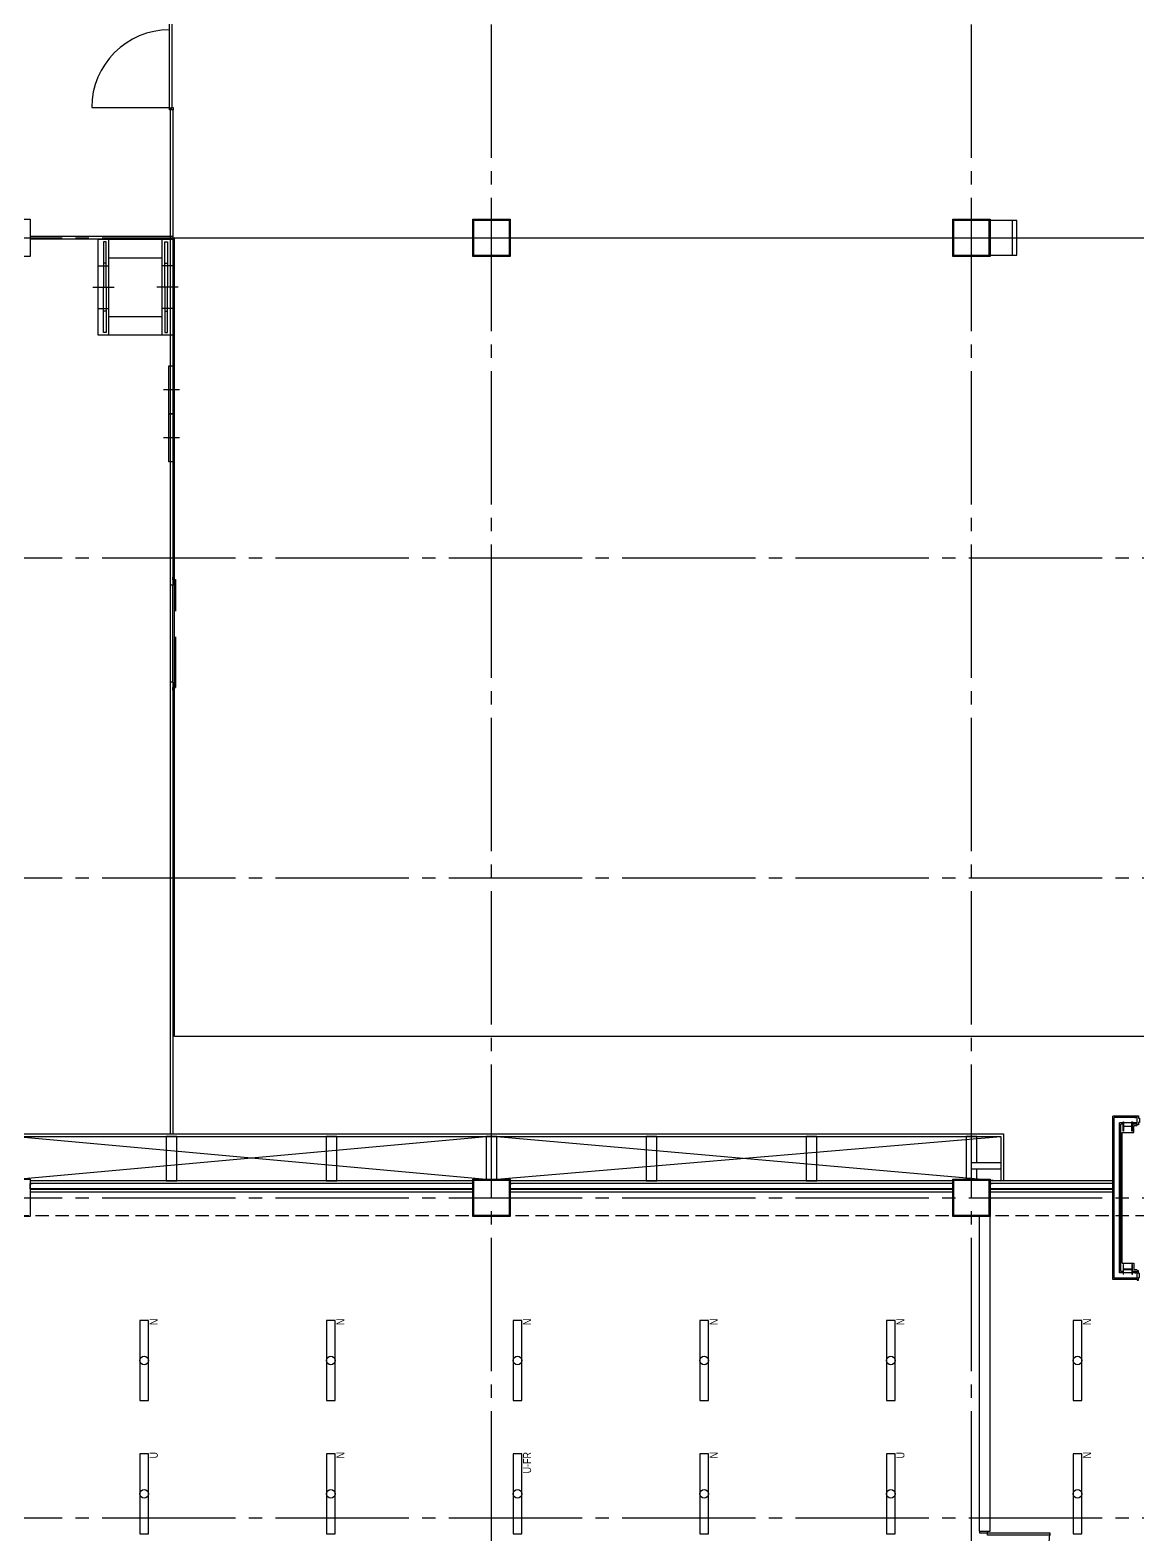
# Model space of a CAD drawing. Header units: millimetres. Extents: x -48783 to 40488, y 6477 to 32964.
# Drawn here: x 3635 to 5712, y 14518 to 17339 of the extents above; entities that cross this region are included whole.
import ezdxf
from ezdxf.enums import TextEntityAlignment as Align

# ---------------------------------------------------------------- set-up
doc = ezdxf.new("R2010")
doc.units = ezdxf.units.MM
doc.header["$LTSCALE"] = 100
doc.linetypes.add('X-N-FAB-L20$0$COL-CEN-LIN', pattern=[3.25, 2.5, -0.25, 0.25, -0.25])
doc.linetypes.add('X-N-FAB-L20$0$HIDDEN', pattern=[0.375, 0.25, -0.125])
for name, color, linetype in [('0-XREF', 7, 'Continuous'), ('188K-SM-06-F1-L20-ELEC-LIGHT-Y2257103$0$E-LIGHT(W)-N', 8, 'Continuous'), ('188K-SM-06-F1-L20-ELEC-LIGHT-Y2257103$0$E-LIGHT(W)-U FR', 8, 'Continuous'), ('188K-SM-06-F1-L20-ELEC-LIGHT-Y2257103$0$E-LIGHT(W)-U XLPE', 8, 'Continuous'), ('X-N-FAB-L20$0$0-毒腐氣體房', 8, 'Continuous'), ('X-N-FAB-L20$0$08', 8, 'Continuous'), ('X-N-FAB-L20$0$200K新增範圍', 8, 'Continuous'), ('X-N-FAB-L20$0$A-WALL-IN', 8, 'Continuous'), ('X-N-FAB-L20$0$BLOCK', 8, 'Continuous'), ('X-N-FAB-L20$0$CCL', 8, 'X-N-FAB-L20$0$COL-CEN-LIN'), ('X-N-FAB-L20$0$COL-S', 8, 'Continuous'), ('X-N-FAB-L20$0$DOOR', 8, 'Continuous'), ('X-N-FAB-L20$0$DW_Frame', 8, 'Continuous'), ('X-N-FAB-L20$0$RM-NAME', 8, 'Continuous'), ('X-N-FAB-L20$0$WALL-P', 8, 'Continuous')]:
    doc.layers.add(name, color=color, linetype=linetype)
doc.styles.add('188K-SM-06-F1-L20-ELEC-LIGHT-Y2257103$0$Standard', font='arial.ttf')
doc.styles.add('X-N-FAB-L20$0$Standard', font='romans.shx', dxfattribs={"bigfont": 'chineset.shx'})
doc.styles.add('X-N-FAB-L20$0$TG_NOTE_TEXT', font='simplex.shx', dxfattribs={"width": 0.75, "bigfont": 'chineset.shx'})

# ---------------------------------------------------------------- blocks, each defined once
blk = doc.blocks.new('*U80')
at = {"ltscale": 600}
blk.add_lwpolyline([(75, 8.1), (-75, 8.1), (-75, -8.1), (75, -8.1)], close=True, dxfattribs=at)
blk.add_circle((0, 0), 8.1, dxfattribs=at)
at = {"style": '188K-SM-06-F1-L20-ELEC-LIGHT-Y2257103$0$Standard', "width": 0.8}
blk.add_text('N', height=15, rotation=360, dxfattribs=at).set_placement((78.5, -18.1), align=Align.MIDDLE_RIGHT)
blk = doc.blocks.new('*U81')
at = {"ltscale": 600}
blk.add_lwpolyline([(-75, -8.1), (75, -8.1), (75, 8.1), (-75, 8.1)], close=True, dxfattribs=at)
blk.add_circle((0, 0), 8.1, dxfattribs=at)
at = {"style": '188K-SM-06-F1-L20-ELEC-LIGHT-Y2257103$0$Standard', "width": 0.8}
blk.add_text('U', height=15, rotation=360, dxfattribs=at).set_placement((78.5, -18.1), align=Align.MIDDLE_RIGHT)
blk = doc.blocks.new('*U82')
at = {"ltscale": 600}
blk.add_lwpolyline([(-75, -8.1), (75, -8.1), (75, 8.1), (-75, 8.1)], close=True, dxfattribs=at)
blk.add_circle((0, 0), 8.1, dxfattribs=at)
at = {"style": '188K-SM-06-F1-L20-ELEC-LIGHT-Y2257103$0$Standard', "width": 0.8}
blk.add_text('U-FR', height=15, rotation=360, dxfattribs=at).set_placement((78.5, -18.1), align=Align.MIDDLE_RIGHT)
blk = doc.blocks.new('188K-SM-06-F1-L20-ELEC-LIGHT-Y2257103')
at = {"layer": '188K-SM-06-F1-L20-ELEC-LIGHT-Y2257103$0$E-LIGHT(W)-N', "rotation": 90}
for p in [(3848.8, 14845), (4198.8, 14845), (4548.8, 14845), (4898.8, 14845), (5248.8, 14845), (5598.8, 14845), (4198.8, 14595), (4898.8, 14595), (5598.8, 14595)]:
    blk.add_blockref('*U80', p, dxfattribs=at)
at = {"layer": '188K-SM-06-F1-L20-ELEC-LIGHT-Y2257103$0$E-LIGHT(W)-U FR', "rotation": 90}
blk.add_blockref('*U82', (4548.8, 14595), dxfattribs=at)
at = {"layer": '188K-SM-06-F1-L20-ELEC-LIGHT-Y2257103$0$E-LIGHT(W)-U XLPE', "rotation": 90}
for p in [(3848.8, 14595), (5248.8, 14595)]:
    blk.add_blockref('*U81', p, dxfattribs=at)
blk = doc.blocks.new('X-N-FAB-L20$0$A$Cc7bb84f0')
at = {"layer": 'X-N-FAB-L20$0$COL-S'}
for points in [[(0, 70), (70, 70), (70, 0), (0, 0)], [(2, 68), (68, 68), (68, 2), (2, 2)]]:
    blk.add_lwpolyline(points, close=True, dxfattribs=at)
blk = doc.blocks.new('X-N-FAB-L20$0$A$C20c95bda')
at = {"layer": 'X-N-FAB-L20$0$CCL'}
for p, q in [((5520, 0), (5520, 9160)), ((6420, 0), (6420, 9160)), ((240, 6350), (28330, 6350)), ((240, 5750), (28330, 5750)), ((240, 5150), (28330, 5150)), ((240, 4550), (28330, 4550)), ((240, 3950), (28330, 3950))]:
    blk.add_line(p, q, dxfattribs=at)
at = {"layer": 'X-N-FAB-L20$0$200K新增範圍'}
for p in [(5485, 6315), (6385, 6315), (5485, 4515), (6385, 4515)]:
    blk.add_blockref('X-N-FAB-L20$0$A$Cc7bb84f0', p, dxfattribs=at)
blk = doc.blocks.new('X-N-FAB-L20$0$A$C1d07c4d4')
at = {"layer": 'X-N-FAB-L20$0$08'}
for p, q in [((4468, 6569.1), (4613.9, 6569.1)), ((4614.9, 6565), (4614.9, 5674)), ((4619.9, 6565), (4619.9, 5674)), ((6194.4, 6292.5), (6194.4, 6357.5)), ((4619.9, 6327.5), (4352.4, 6327.5)), ((4619.9, 6322.5), (4352.4, 6322.5)), ((4499.9, 6142.5), (4499.9, 6322.5)), ((4599.9, 6142.5), (4599.9, 6322.5)), ((4479.9, 6272.5), (4499.9, 6272.5)), ((4499.9, 6287.5), (4599.9, 6287.5)), ((4619.9, 6272.5), (4599.9, 6272.5)), ((4469.9, 6232.5), (4509.9, 6232.5)), ((4629.9, 6232.5), (4589.9, 6232.5)), ((4479.9, 6192.5), (4499.9, 6192.5)), ((4619.9, 6192.5), (4599.9, 6192.5)), ((4499.9, 6177.5), (4599.9, 6177.5)), ((4632.4, 6040), (4602.4, 6040)), ((4632.4, 5950), (4602.4, 5950)), ((4614.9, 5674), (4614.9, 5492)), ((4619.9, 5674), (4614.9, 5674)), ((4619.9, 5492), (4619.9, 5674)), ((4624.9, 5684), (4624.9, 5624.8)), ((4624.9, 5576.6), (4624.9, 5482)), ((4614.9, 5492), (4614.9, 4645)), ((4619.9, 5492), (4614.9, 5492)), ((4619.9, 5492), (4619.9, 4645)), ((2757.4, 4645), (6177.4, 4645)), ((2762.4, 4640), (6172.4, 4640)), ((4327.4, 4560), (5207.4, 4640)), ((4327.4, 4640), (5207.4, 4560)), ((5227.4, 4560), (6172.4, 4640)), ((5227.4, 4640), (6172.4, 4557)), ((6172.4, 4640), (6172.4, 4557)), ((6177.4, 4645), (6177.4, 4557))]:
    blk.add_line(p, q, dxfattribs=at)
for points in [[(4613.9, 6568), (4613.9, 6862), (4617.9, 6862), (4617.9, 6568)], [(4618.4, 6569.1), (4620.9, 6569.1), (4620.9, 6565), (4613.9, 6565), (4613.9, 6567.5), (4618.4, 6567.5)], [(4282.4, 6290), (4282.4, 6360), (4352.4, 6360), (4352.4, 6290)], [(5182.4, 6290), (5182.4, 6360), (5252.4, 6360), (5252.4, 6290)], [(5184.4, 6292), (5184.4, 6358), (5250.4, 6358), (5250.4, 6292)], [(6082.4, 6290), (6082.4, 6360), (6152.4, 6360), (6152.4, 6290)], [(6084.4, 6292), (6084.4, 6358), (6150.4, 6358), (6150.4, 6292)], [(6202.4, 6292.5), (6202.4, 6357.5), (6152.4, 6357.5), (6152.4, 6292.5)], [(4479.9, 6322.5), (4619.9, 6322.5), (4619.9, 6142.5), (4479.9, 6142.5), (4479.9, 6322.5), (4479.9, 6322.5)], [(8217.4, 4827.5), (4623.4, 4827.5), (4623.4, 6325), (8217.4, 6325)], [(4489.9, 6272.5), (4494.9, 6272.5), (4494.9, 6317.5), (4489.9, 6317.5)], [(4609.9, 6272.5), (4604.9, 6272.5), (4604.9, 6317.5), (4609.9, 6317.5)], [(4489.9, 6232.5), (4494.9, 6232.5), (4494.9, 6277.5), (4489.9, 6277.5)], [(4609.9, 6232.5), (4604.9, 6232.5), (4604.9, 6277.5), (4609.9, 6277.5)], [(4489.9, 6232.5), (4494.9, 6232.5), (4494.9, 6187.5), (4489.9, 6187.5)], [(4609.9, 6232.5), (4604.9, 6232.5), (4604.9, 6187.5), (4609.9, 6187.5)], [(4489.9, 6192.5), (4494.9, 6192.5), (4494.9, 6147.5), (4489.9, 6147.5)], [(4609.9, 6192.5), (4604.9, 6192.5), (4604.9, 6147.5), (4609.9, 6147.5)], [(4612.4, 6085), (4622.4, 6085), (4622.4, 5995), (4612.4, 5995)], [(4612.4, 5995), (4622.4, 5995), (4622.4, 5905), (4612.4, 5905)], [(4624.9, 5684), (4619.9, 5684), (4619.9, 5689), (4620.3, 5689), (4620.3, 5684.3), (4624.9, 5684.3)], [(4624.9, 5482), (4619.9, 5482), (4619.9, 5477), (4620.3, 5477), (4620.3, 5481.7), (4624.9, 5481.7)], [(4607.4, 4557), (4627.4, 4557), (4627.4, 4640), (4607.4, 4640)], [(4907.4, 4557), (4927.4, 4557), (4927.4, 4640), (4907.4, 4640)], [(5207.4, 4560), (5227.4, 4560), (5227.4, 4640), (5207.4, 4640)], [(5507.4, 4557), (5527.4, 4557), (5527.4, 4640), (5507.4, 4640)], [(5807.4, 4557), (5827.4, 4557), (5827.4, 4640), (5807.4, 4640)], [(6172.4, 4578.8), (6117.4, 4578.8), (6117.4, 4591.2), (6172.4, 4591.2)], [(4282.4, 4490), (4282.4, 4560), (4352.4, 4560), (4352.4, 4490)], [(5182.4, 4490), (5182.4, 4560), (5252.4, 4560), (5252.4, 4490)], [(5184.4, 4492), (5184.4, 4558), (5250.4, 4558), (5250.4, 4492)], [(6082.4, 4490), (6082.4, 4560), (6152.4, 4560), (6152.4, 4490)], [(6084.4, 4492), (6084.4, 4558), (6150.4, 4558), (6150.4, 4492)]]:
    blk.add_lwpolyline(points, close=True, dxfattribs=at)
for points in [[(6127.4, 4591.2), (6127.4, 4640), (6107.4, 4640), (6107.4, 4560), (6127.4, 4560), (6127.4, 4578.8)], [(5178.4, 4543), (5178.4, 4542), (5182.4, 4542), (5182.4, 4552), (5178.4, 4552), (5178.4, 4551)], [(6378.4, 4543), (6378.4, 4542), (6382.4, 4542), (6382.4, 4552), (6378.4, 4552), (6378.4, 4551)]]:
    blk.add_lwpolyline(points, dxfattribs=at)
blk.add_arc((4613.9, 6569.1), 145.9, 90, 180, dxfattribs=at)
at = {"layer": 'X-N-FAB-L20$0$DOOR'}
for points in [[(6428.4, 4676.5), (6428.4, 4679), (6430.9, 4679), (6430.9, 4674.5), (6432.4, 4674.5), (6432.4, 4666.5), (6430.9, 4666.5), (6430.9, 4662), (6428.4, 4662), (6428.4, 4664.5)], [(6428.4, 4373.5), (6428.4, 4371), (6430.9, 4371), (6430.9, 4375.5), (6432.4, 4375.5), (6432.4, 4383.5), (6430.9, 4383.5), (6430.9, 4388), (6428.4, 4388), (6428.4, 4385.5)]]:
    blk.add_lwpolyline(points, dxfattribs=at)
at = {"layer": 'X-N-FAB-L20$0$WALL-P'}
for p, q in [((6428.4, 4678), (6382.4, 4678)), ((6382.4, 4372), (6382.4, 4678)), ((6428.4, 4675.5), (6384.9, 4675.5)), ((6384.9, 4374.5), (6384.9, 4675.5)), ((6428.4, 4665.5), (6394.9, 4665.5)), ((6394.9, 4384.5), (6394.9, 4665.5)), ((6397.4, 4387), (6397.4, 4663)), ((6401.7, 4663), (6397.4, 4663)), ((6428.4, 4663), (6419.2, 4663)), ((6428.4, 4660), (6421.9, 4660)), ((6421.9, 4647.5), (6421.9, 4660)), ((6400.4, 4402.5), (6400.4, 4647.5)), ((6400.4, 4647.5), (6421.9, 4647.5)), ((5182.4, 4557), (4352.4, 4557)), ((5182.4, 4552), (4352.4, 4552)), ((6082.4, 4557), (5252.4, 4557)), ((6082.4, 4552), (5252.4, 4552)), ((6382.4, 4557), (6152.4, 4557)), ((6382.4, 4552), (6152.4, 4552)), ((5182.4, 4542), (4352.4, 4542)), ((5182.4, 4540.8), (4352.4, 4540.8)), ((5182.4, 4535.8), (4352.4, 4535.8)), ((6082.4, 4542), (5252.4, 4542)), ((6082.4, 4540.8), (5252.4, 4540.8)), ((6082.4, 4535.8), (5252.4, 4535.8)), ((6382.4, 4542), (6152.4, 4542)), ((6382.4, 4540.8), (6152.4, 4540.8)), ((6382.4, 4535.8), (6152.4, 4535.8)), ((6400.4, 4402.5), (6421.9, 4402.5)), ((6421.9, 4402.5), (6421.9, 4390)), ((6428.4, 4374.5), (6384.9, 4374.5)), ((6428.4, 4384.5), (6394.9, 4384.5)), ((6401.7, 4387), (6397.4, 4387)), ((6428.4, 4387), (6419.2, 4387)), ((6428.4, 4390), (6421.9, 4390)), ((6428.4, 4372), (6382.4, 4372))]:
    blk.add_line(p, q, dxfattribs=at)
for points in [[(6401.7, 4650.2), (6401.7, 4667.8), (6402.8, 4667.8), (6402.8, 4659.4), (6418.1, 4659.4), (6418.1, 4667.8), (6419.2, 4667.8), (6419.2, 4650.2), (6418.1, 4650.2), (6418.1, 4658.6), (6402.8, 4658.6), (6402.8, 4650.2)], [(6401.7, 4399.8), (6401.7, 4382.2), (6402.8, 4382.2), (6402.8, 4390.6), (6418.1, 4390.6), (6418.1, 4382.2), (6419.2, 4382.2), (6419.2, 4399.8), (6418.1, 4399.8), (6418.1, 4391.4), (6402.8, 4391.4), (6402.8, 4399.8)]]:
    blk.add_lwpolyline(points, close=True, dxfattribs=at)
for points in [[(6424.4, 4666.5), (6424.4, 4665.5), (6428.4, 4665.5), (6428.4, 4675.5), (6424.4, 4675.5), (6424.4, 4674.5)], [(4356.4, 4543), (4356.4, 4542), (4352.4, 4542), (4352.4, 4552), (4356.4, 4552), (4356.4, 4551)], [(5256.4, 4543), (5256.4, 4542), (5252.4, 4542), (5252.4, 4552), (5256.4, 4552), (5256.4, 4551)], [(6078.4, 4543), (6078.4, 4542), (6082.4, 4542), (6082.4, 4552), (6078.4, 4552), (6078.4, 4551)], [(6156.4, 4543), (6156.4, 4542), (6152.4, 4542), (6152.4, 4552), (6156.4, 4552), (6156.4, 4551)], [(6424.4, 4375.5), (6424.4, 4374.5), (6428.4, 4374.5), (6428.4, 4384.5), (6424.4, 4384.5), (6424.4, 4383.5)]]:
    blk.add_lwpolyline(points, dxfattribs=at)
blk = doc.blocks.new('*U210')
at = {"color": 0}
for p, q in [((-3, -15), (-3, 0)), ((237, -15), (237, 0))]:
    blk.add_line(p, q, dxfattribs=at)
for points in [[(0, 0), (0, 117), (4.375, 117), (4.375, 0)], [(234, 0), (234, 117), (229.625, 117), (229.625, 0)]]:
    blk.add_lwpolyline(points, close=True, dxfattribs=at)
for centre, start, end in [((0, 0), 0, 90), ((234, 0), 90, 180)]:
    blk.add_arc(centre, 117, start, end, dxfattribs=at)
at = {"layer": 'X-N-FAB-L20$0$DW_Frame'}
for points in [[(-3, -15), (0, -15), (0, 0), (-3, 0)], [(237, -15), (234, -15), (234, 0), (237, 0)]]:
    blk.add_lwpolyline(points, dxfattribs=at)
at = {"color": 0, "style": 'X-N-FAB-L20$0$TG_NOTE_TEXT', "width": 0.5, "flags": 1}
blk.add_attdef('WH', text='', height=20, dxfattribs=at).set_placement((239, 5), align=Align.BOTTOM_LEFT)
at = {"color": 0, "style": 'X-N-FAB-L20$0$Standard', "width": 0.5}
for tag, p in [('NO', (-5, 5)), ('TYPE', (24.375, 5))]:
    blk.add_attdef(tag, text='', height=10, dxfattribs=at).set_placement(p, align=Align.BOTTOM_RIGHT)
blk.add_attdef('DESC', text='', height=10, dxfattribs=at).set_placement((24.375, 5), align=Align.BOTTOM_LEFT)
blk = doc.blocks.new('X-N-FAB-L20')
at = {"layer": 'X-N-FAB-L20$0$0-毒腐氣體房'}
for points in [[(5415, 14525), (5415, 15115)], [(5435, 14525), (5435, 15115)]]:
    blk.add_lwpolyline(points, dxfattribs=at)
at = {"layer": 'X-N-FAB-L20$0$A-WALL-IN', "linetype": 'X-N-FAB-L20$0$HIDDEN'}
blk.add_lwpolyline([(3120, 15117), (6920, 15117)], dxfattribs=at)
at = {"layer": 'X-N-FAB-L20$0$A-WALL-IN'}
blk.add_lwpolyline([(5680, 14997), (5680, 14997)], dxfattribs=at)
at = {"layer": 'X-N-FAB-L20$0$RM-NAME'}
blk.add_line((5415, 14525), (5435, 14525), dxfattribs=at)
blk.add_blockref('X-N-FAB-L20$0$A$C1d07c4d4', (-717.4, 10625))
at = {"layer": 'X-N-FAB-L20$0$BLOCK'}
blk.add_blockref('X-N-FAB-L20$0$A$C20c95bda', (-1020, 10600), dxfattribs=at)
at = {"layer": 'X-N-FAB-L20$0$DOOR', "xscale": -1, "yscale": -1, "rotation": 90}
blk.add_blockref('*U210', (5430, 14522), dxfattribs=at)

msp = doc.modelspace()

# ---------------------------------------------------------------- block references
at = {"layer": '0-XREF'}
for name in ['188K-SM-06-F1-L20-ELEC-LIGHT-Y2257103', 'X-N-FAB-L20']:
    msp.add_blockref(name, (0, 0), dxfattribs=at)

doc.saveas('drawing.dxf')
